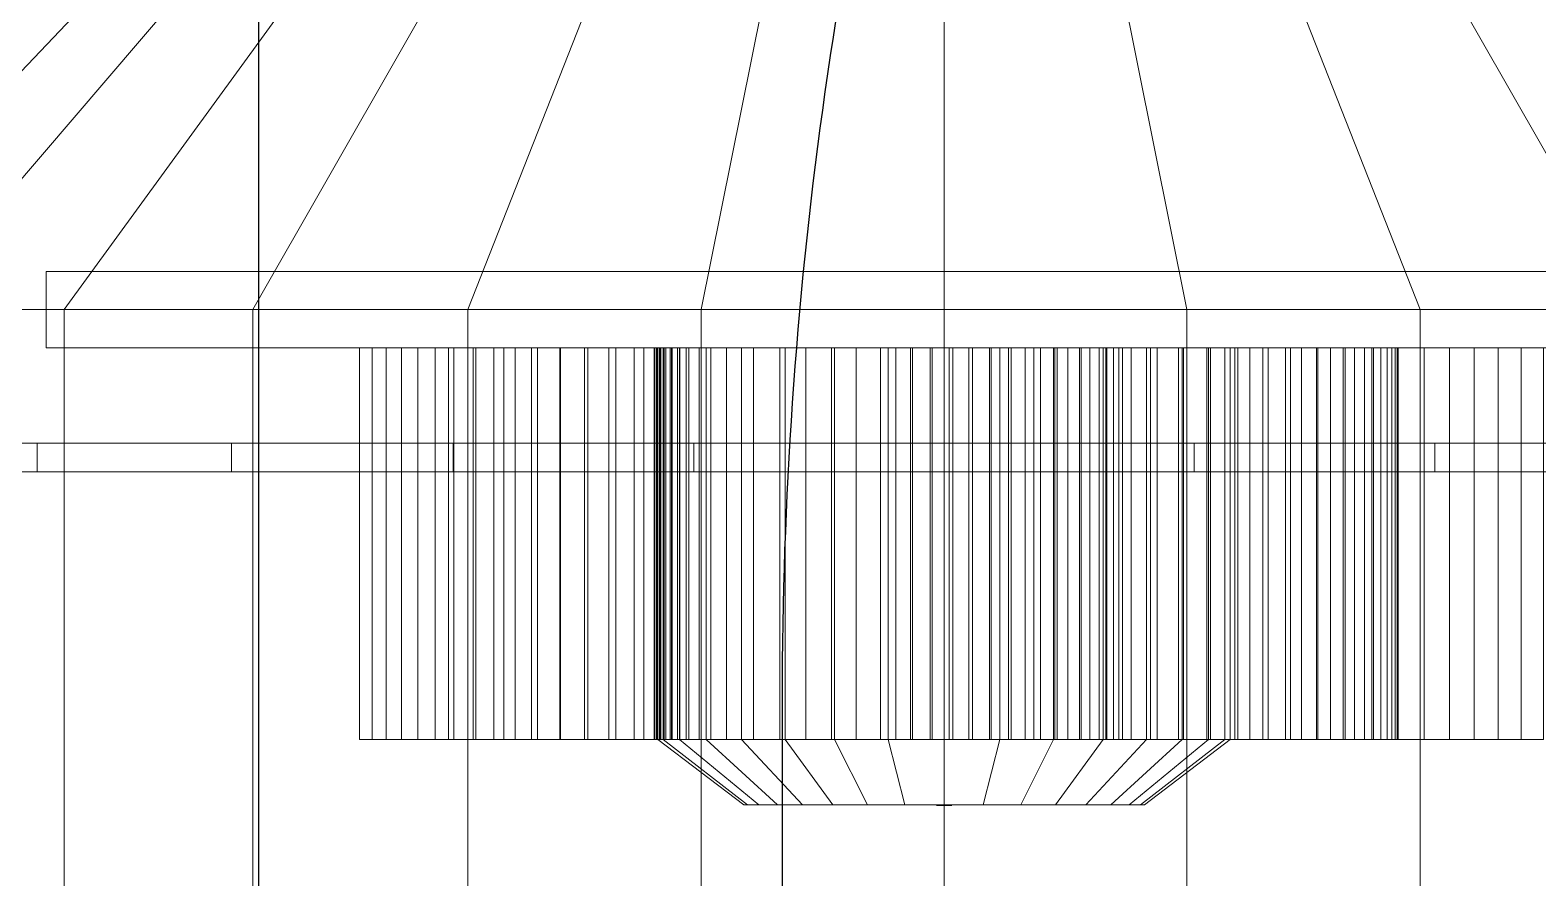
# Model space of a CAD drawing. Header units: millimetres. Extents: x -92759 to 184353, y -15225 to 86714.
# Drawn here: x 56106.6 to 56304.1, y 63560.9 to 63671.9 of the extents above; entities that cross this region are included whole.
import ezdxf

# ---------------------------------------------------------------- set-up
doc = ezdxf.new("R2010")
doc.units = ezdxf.units.MM
for name, color, linetype in [('0-1', 9, 'Continuous'), ('A-_FURT----_E', 9, 'Continuous'), ('A-PATT-CONC', 8, 'Continuous'), ('M-_SANIFIXR_E', 9, 'Continuous')]:
    doc.layers.add(name, color=color, linetype=linetype)
for name, color, linetype, lineweight in [('HFI 9MM FPB', 94, 'Continuous', 5), ('M-ACMV_FAF', 86, 'Continuous', 9), ('M-ACMV_FCU-1', 86, 'Continuous', 9)]:
    doc.layers.add(name, color=color, linetype=linetype, lineweight=lineweight)

# ---------------------------------------------------------------- blocks, each defined once
blk = doc.blocks.new('HermanMiller_Seating_NewAeronWorkChairASize - A Size Low-Hgt Range Adj Std Tlt Hgt Adj Plus Pivot Arms Leather Armpads Basic Back Sup-8509503-2ND STOREY Copy 1')
at = {"layer": 'A-_FURT----_E'}
for p, q in [((-258.9, 18.31), (-258.9, 0)), ((-258.9, 0), (-258.9, -18.31))]:
    blk.add_line(p, q, dxfattribs=at)
blk.add_arc((304.81, 18.31), 563.71, 164.3146, 180, dxfattribs=at)
blk = doc.blocks.new('1599_FURN_RHH_BLK8 _NEW__2ND STY_dwg-10261561-BLK8_RHH_2ND STOREY PLAN')
at = {"layer": 'A-_FURT----_E', "color": 8}
blk.add_blockref('HermanMiller_Seating_NewAeronWorkChairASize - A Size Low-Hgt Range Adj Std Tlt Hgt Adj Plus Pivot Arms Leather Armpads Basic Back Sup-8509503-2ND STOREY Copy 1', (-33836.8, -15775.1), dxfattribs=at)
blk = doc.blocks.new('A$C3019c3af')
at = {"layer": 'M-_SANIFIXR_E'}
blk.add_blockref('1599_FURN_RHH_BLK8 _NEW__2ND STY_dwg-10261561-BLK8_RHH_2ND STOREY PLAN', (7599.78, 46600.1), dxfattribs=at)
blk = doc.blocks.new('RCP_B8L2')
at = {"layer": 'A-PATT-CONC'}
h = blk.add_hatch(dxfattribs=at)
h.set_pattern_fill('ANSI37', color=256, scale=189, angle=45)
h.set_pattern_definition([(90, (-390319.6, -153298.3), (-600.075, 0), []), (180, (-390319.6, -153298.3), (-6e-14, -600.075), [])])
h.paths.add_polyline_path([(-396817.06, -153302.3), (-390419.07, -153302.3), (-390419.07, -158102.3), (-396817.06, -158102.3)])
at = {"layer": 'HFI 9MM FPB'}
h = blk.add_hatch(dxfattribs=at)
h.set_pattern_fill('ANSI33', color=256, scale=50)
h.set_pattern_definition([(45, (-381589.02, -647239), (-224.5064, 224.5064), []), (45, (-381364.5, -647239), (-224.5064, 224.5064), [158.75, -79.375])])
h.paths.add_polyline_path([(-396916.56, -153298.3), (-390319.57, -153298.3), (-390319.57, -158098.3), (-396916.56, -158098.3)], flags=16)
edge = h.paths.add_edge_path()
edge.add_line((-397702.07, -152277.3), (-389568.07, -152277.3))
edge.add_line((-389568.07, -152277.3), (-389568.07, -159127.3))
edge.add_line((-389568.07, -159127.3), (-397218.07, -159127.3))
edge.add_line((-397218.07, -159127.3), (-397218.07, -158677.3))
edge.add_line((-397218.07, -158677.3), (-397668.07, -158677.3))
edge.add_line((-397668.07, -158677.3), (-397668.07, -152277.3))
blk = doc.blocks.new('A$C7ee587d2')
at = {"layer": 'M-ACMV_FAF', "lineweight": 5}
for points, invisible_edges in [([(-72.900002, -2.5, 77.599998), (-72.900002, -12.5, 77.599998), (-308.099998, -12.5, 77.599998), (-308.099998, -2.5, 77.599998)], 1), ([(-308.099998, -2.5, 10.400002), (-308.099998, -12.5, 10.400002), (-72.900002, -12.5, 10.400002), (-72.900002, -2.5, 10.400002)], 1), ([(-308.099998, -2.5, 77.599998), (-308.099998, -12.5, 77.599998), (-308.099998, -12.5, 10.400002), (-308.099998, -2.5, 10.400002)], 1), ([(-216.245614, -72.349999, 38.878879), (-216.75, -72.349999, 44), (-190.5, -72.349999, 44)], 14), ([(-216.75, -72.349999, 44), (-216.245614, -72.349999, 49.121121), (-190.5, -72.349999, 44)], 14), ([(-214.751838, -72.349999, 33.95456), (-216.245614, -72.349999, 38.878879), (-190.5, -72.349999, 44)], 14), ([(-216.245614, -72.349999, 49.121121), (-214.751838, -72.349999, 54.04544), (-190.5, -72.349999, 44)], 14), ([(-212.326077, -72.349999, 29.416281), (-214.751838, -72.349999, 33.95456), (-190.5, -72.349999, 44)], 14), ([(-214.751838, -72.349999, 54.04544), (-212.326077, -72.349999, 58.583719), (-190.5, -72.349999, 44)], 14), ([(-209.061553, -72.349999, 25.438447), (-212.326077, -72.349999, 29.416281), (-190.5, -72.349999, 44)], 14), ([(-212.326077, -72.349999, 58.583719), (-209.061553, -72.349999, 62.561553), (-190.5, -72.349999, 44)], 14), ([(-205.083719, -72.349999, 22.173923), (-209.061553, -72.349999, 25.438447), (-190.5, -72.349999, 44)], 14), ([(-209.061553, -72.349999, 62.561553), (-205.083719, -72.349999, 65.826077), (-190.5, -72.349999, 44)], 14), ([(-200.54544, -72.349999, 19.748162), (-205.083719, -72.349999, 22.173923), (-190.5, -72.349999, 44)], 14), ([(-205.083719, -72.349999, 65.826077), (-200.54544, -72.349999, 68.251838), (-190.5, -72.349999, 44)], 14), ([(-195.621121, -72.349999, 18.254386), (-200.54544, -72.349999, 19.748162), (-190.5, -72.349999, 44)], 14), ([(-200.54544, -72.349999, 68.251838), (-195.621121, -72.349999, 69.745614), (-190.5, -72.349999, 44)], 14), ([(-190.5, -72.349999, 17.75), (-195.621121, -72.349999, 18.254386), (-190.5, -72.349999, 44)], 14), ([(-195.621121, -72.349999, 69.745614), (-190.5, -72.349999, 70.25), (-190.5, -72.349999, 44)], 14), ([(-191.480785, -72.449999, 43.80491), (-191.5, -72.449999, 44), (-190.5, -72.449999, 44)], 14), ([(-191.5, -72.449999, 44), (-191.480785, -72.449999, 44.19509), (-190.5, -72.449999, 44)], 14), ([(-191.42388, -72.449999, 43.617317), (-191.480785, -72.449999, 43.80491), (-190.5, -72.449999, 44)], 14), ([(-191.480785, -72.449999, 44.19509), (-191.42388, -72.449999, 44.382683), (-190.5, -72.449999, 44)], 14), ([(-191.33147, -72.449999, 43.44443), (-191.42388, -72.449999, 43.617317), (-190.5, -72.449999, 44)], 14), ([(-191.42388, -72.449999, 44.382683), (-191.33147, -72.449999, 44.55557), (-190.5, -72.449999, 44)], 14), ([(-191.207107, -72.449999, 43.292893), (-191.33147, -72.449999, 43.44443), (-190.5, -72.449999, 44)], 14), ([(-191.33147, -72.449999, 44.55557), (-191.207107, -72.449999, 44.707107), (-190.5, -72.449999, 44)], 14), ([(-191.05557, -72.449999, 43.16853), (-191.207107, -72.449999, 43.292893), (-190.5, -72.449999, 44)], 14), ([(-191.207107, -72.449999, 44.707107), (-191.05557, -72.449999, 44.83147), (-190.5, -72.449999, 44)], 14), ([(-190.882683, -72.449999, 43.07612), (-191.05557, -72.449999, 43.16853), (-190.5, -72.449999, 44)], 14), ([(-191.05557, -72.449999, 44.83147), (-190.882683, -72.449999, 44.92388), (-190.5, -72.449999, 44)], 14), ([(-190.69509, -72.449999, 43.019215), (-190.882683, -72.449999, 43.07612), (-190.5, -72.449999, 44)], 14), ([(-190.882683, -72.449999, 44.92388), (-190.69509, -72.449999, 44.980785), (-190.5, -72.449999, 44)], 14), ([(-190.5, -72.449999, 43), (-190.69509, -72.449999, 43.019215), (-190.5, -72.449999, 44)], 14), ([(-190.69509, -72.449999, 44.980785), (-190.5, -72.449999, 45), (-190.5, -72.449999, 44)], 14), ([(-190.5, -72.349999, 70.25), (-185.378879, -72.349999, 69.745614), (-190.5, -72.349999, 44)], 14), ([(-185.378879, -72.349999, 69.745614), (-180.45456, -72.349999, 68.251838), (-190.5, -72.349999, 44)], 14), ([(-180.45456, -72.349999, 68.251838), (-175.916281, -72.349999, 65.826077), (-190.5, -72.349999, 44)], 14), ([(-175.916281, -72.349999, 65.826077), (-171.938447, -72.349999, 62.561553), (-190.5, -72.349999, 44)], 14), ([(-171.938447, -72.349999, 62.561553), (-168.673923, -72.349999, 58.583719), (-190.5, -72.349999, 44)], 14), ([(-168.673923, -72.349999, 58.583719), (-166.248162, -72.349999, 54.04544), (-190.5, -72.349999, 44)], 14), ([(-166.248162, -72.349999, 54.04544), (-164.754386, -72.349999, 49.121121), (-190.5, -72.349999, 44)], 14), ([(-164.754386, -72.349999, 49.121121), (-164.25, -72.349999, 44), (-190.5, -72.349999, 44)], 14), ([(-164.25, -72.349999, 44), (-164.754386, -72.349999, 38.878879), (-190.5, -72.349999, 44)], 14), ([(-164.754386, -72.349999, 38.878879), (-166.248162, -72.349999, 33.95456), (-190.5, -72.349999, 44)], 14), ([(-166.248162, -72.349999, 33.95456), (-168.673923, -72.349999, 29.416281), (-190.5, -72.349999, 44)], 14), ([(-168.673923, -72.349999, 29.416281), (-171.938447, -72.349999, 25.438447), (-190.5, -72.349999, 44)], 14), ([(-171.938447, -72.349999, 25.438447), (-175.916281, -72.349999, 22.173923), (-190.5, -72.349999, 44)], 14), ([(-175.916281, -72.349999, 22.173923), (-180.45456, -72.349999, 19.748162), (-190.5, -72.349999, 44)], 14), ([(-180.45456, -72.349999, 19.748162), (-185.378879, -72.349999, 18.254386), (-190.5, -72.349999, 44)], 14), ([(-185.378879, -72.349999, 18.254386), (-190.5, -72.349999, 17.75), (-190.5, -72.349999, 44)], 14), ([(-190.5, -72.449999, 45), (-190.30491, -72.449999, 44.980785), (-190.5, -72.449999, 44)], 14), ([(-190.30491, -72.449999, 44.980785), (-190.117317, -72.449999, 44.92388), (-190.5, -72.449999, 44)], 14), ([(-190.117317, -72.449999, 44.92388), (-189.94443, -72.449999, 44.83147), (-190.5, -72.449999, 44)], 14), ([(-189.94443, -72.449999, 44.83147), (-189.792893, -72.449999, 44.707107), (-190.5, -72.449999, 44)], 14), ([(-189.792893, -72.449999, 44.707107), (-189.66853, -72.449999, 44.55557), (-190.5, -72.449999, 44)], 14), ([(-189.66853, -72.449999, 44.55557), (-189.57612, -72.449999, 44.382683), (-190.5, -72.449999, 44)], 14), ([(-189.57612, -72.449999, 44.382683), (-189.519215, -72.449999, 44.19509), (-190.5, -72.449999, 44)], 14), ([(-189.519215, -72.449999, 44.19509), (-189.5, -72.449999, 44), (-190.5, -72.449999, 44)], 14), ([(-189.5, -72.449999, 44), (-189.519215, -72.449999, 43.80491), (-190.5, -72.449999, 44)], 14), ([(-189.519215, -72.449999, 43.80491), (-189.57612, -72.449999, 43.617317), (-190.5, -72.449999, 44)], 14), ([(-189.57612, -72.449999, 43.617317), (-189.66853, -72.449999, 43.44443), (-190.5, -72.449999, 44)], 14), ([(-189.66853, -72.449999, 43.44443), (-189.792893, -72.449999, 43.292893), (-190.5, -72.449999, 44)], 14), ([(-189.792893, -72.449999, 43.292893), (-189.94443, -72.449999, 43.16853), (-190.5, -72.449999, 44)], 14), ([(-189.94443, -72.449999, 43.16853), (-190.117317, -72.449999, 43.07612), (-190.5, -72.449999, 44)], 14), ([(-190.117317, -72.449999, 43.07612), (-190.30491, -72.449999, 43.019215), (-190.5, -72.449999, 44)], 14), ([(-190.30491, -72.449999, 43.019215), (-190.5, -72.449999, 43), (-190.5, -72.449999, 44)], 14)]:
    blk.add_3dface(points, dxfattribs=dict(at, invisible_edges=invisible_edges))
mesh = blk.add_polymesh((2, 32), dxfattribs=dict(at, n_close=True))
for k, corner in enumerate([(-190.5, -7.5, 207), (-158.700278, -7.5, 203.868001), (-128.122601, -7.5, 194.592364), (-99.942052, -7.5, 179.529547), (-75.241595, -7.5, 159.258405), (-54.970453, -7.5, 134.557948), (-39.907636, -7.5, 106.377399), (-30.631999, -7.5, 75.799722), (-27.5, -7.5, 44), (-30.631999, -7.5, 12.200278), (-39.907636, -7.5, -18.377399), (-54.970453, -7.5, -46.557948), (-75.241595, -7.5, -71.258405), (-99.942052, -7.5, -91.529547), (-128.122601, -7.5, -106.592364), (-158.700278, -7.5, -115.868001), (-190.5, -7.5, -119), (-222.299722, -7.5, -115.868001), (-252.877399, -7.5, -106.592364), (-281.057948, -7.5, -91.529547), (-305.758405, -7.5, -71.258405), (-326.029547, -7.5, -46.557948), (-341.092364, -7.5, -18.377399), (-350.368001, -7.5, 12.200278), (-353.5, -7.5, 44), (-350.368001, -7.5, 75.799722), (-341.092364, -7.5, 106.377399), (-326.029547, -7.5, 134.557948), (-305.758405, -7.5, 159.258405), (-281.057948, -7.5, 179.529547), (-252.877399, -7.5, 194.592364), (-222.299722, -7.5, 203.868001), (-190.5, 78, 119), (-175.868226, 78, 117.558896), (-161.798743, 78, 113.290965), (-148.832233, 78, 106.360221), (-137.466991, 78, 97.033009), (-128.139779, 78, 85.667767), (-121.209035, 78, 72.701257), (-116.941104, 78, 58.631774), (-115.5, 78, 44), (-116.941104, 78, 29.368226), (-121.209035, 78, 15.298743), (-128.139779, 78, 2.332233), (-137.466991, 78, -9.033009), (-148.832233, 78, -18.360221), (-161.798743, 78, -25.290965), (-175.868226, 78, -29.558896), (-190.5, 78, -31), (-205.131774, 78, -29.558896), (-219.201257, 78, -25.290965), (-232.167767, 78, -18.360221), (-243.533009, 78, -9.033009), (-252.860221, 78, 2.332233), (-259.790965, 78, 15.298743), (-264.058896, 78, 29.368226), (-265.5, 78, 44), (-264.058896, 78, 58.631774), (-259.790965, 78, 72.701257), (-252.860221, 78, 85.667767), (-243.533009, 78, 97.033009), (-232.167767, 78, 106.360221), (-219.201257, 78, 113.290965), (-205.131774, 78, 117.558896)]):
    mesh.set_mesh_vertex(divmod(k, 32), corner)
mesh = blk.add_polymesh((2, 32), dxfattribs=dict(at, n_close=True))
for k, corner in enumerate([(-190.5, -88, 207), (-158.700278, -88, 203.868001), (-128.122601, -88, 194.592364), (-99.942052, -88, 179.529547), (-75.241595, -88, 159.258405), (-54.970453, -88, 134.557948), (-39.907636, -88, 106.377399), (-30.631999, -88, 75.799722), (-27.5, -88, 44), (-30.631999, -88, 12.200278), (-39.907636, -88, -18.377399), (-54.970453, -88, -46.557948), (-75.241595, -88, -71.258405), (-99.942052, -88, -91.529547), (-128.122601, -88, -106.592364), (-158.700278, -88, -115.868001), (-190.5, -88, -119), (-222.299722, -88, -115.868001), (-252.877399, -88, -106.592364), (-281.057948, -88, -91.529547), (-305.758405, -88, -71.258405), (-326.029547, -88, -46.557948), (-341.092364, -88, -18.377399), (-350.368001, -88, 12.200278), (-353.5, -88, 44), (-350.368001, -88, 75.799722), (-341.092364, -88, 106.377399), (-326.029547, -88, 134.557948), (-305.758405, -88, 159.258405), (-281.057948, -88, 179.529547), (-252.877399, -88, 194.592364), (-222.299722, -88, 203.868001), (-190.5, -7.5, 207), (-158.700278, -7.5, 203.868001), (-128.122601, -7.5, 194.592364), (-99.942052, -7.5, 179.529547), (-75.241595, -7.5, 159.258405), (-54.970453, -7.5, 134.557948), (-39.907636, -7.5, 106.377399), (-30.631999, -7.5, 75.799722), (-27.5, -7.5, 44), (-30.631999, -7.5, 12.200278), (-39.907636, -7.5, -18.377399), (-54.970453, -7.5, -46.557948), (-75.241595, -7.5, -71.258405), (-99.942052, -7.5, -91.529547), (-128.122601, -7.5, -106.592364), (-158.700278, -7.5, -115.868001), (-190.5, -7.5, -119), (-222.299722, -7.5, -115.868001), (-252.877399, -7.5, -106.592364), (-281.057948, -7.5, -91.529547), (-305.758405, -7.5, -71.258405), (-326.029547, -7.5, -46.557948), (-341.092364, -7.5, -18.377399), (-350.368001, -7.5, 12.200278), (-353.5, -7.5, 44), (-350.368001, -7.5, 75.799722), (-341.092364, -7.5, 106.377399), (-326.029547, -7.5, 134.557948), (-305.758405, -7.5, 159.258405), (-281.057948, -7.5, 179.529547), (-252.877399, -7.5, 194.592364), (-222.299722, -7.5, 203.868001)]):
    mesh.set_mesh_vertex(divmod(k, 32), corner)
mesh = blk.add_polymesh((17, 2), dxfattribs=at)
for k, corner in enumerate([(-267.08807, -63.799999, 65.979323), (-267.08807, -12.5, 65.979323), (-265.40995, -63.799999, 62.702887), (-265.40995, -12.5, 62.702887), (-263.573085, -63.799999, 59.512739), (-263.573085, -12.5, 59.512739), (-261.581899, -63.799999, 56.416564), (-261.581899, -12.5, 56.416564), (-259.44119, -63.799999, 53.421822), (-259.44119, -12.5, 53.421822), (-257.156114, -63.799999, 50.535726), (-257.156114, -12.5, 50.535726), (-254.732177, -63.799999, 47.765231), (-254.732177, -12.5, 47.765231), (-252.175218, -63.799999, 45.11701), (-252.175218, -12.5, 45.11701), (-249.491396, -63.799999, 42.597442), (-249.491396, -12.5, 42.597442), (-246.687178, -63.799999, 40.212599), (-246.687178, -12.5, 40.212599), (-243.769319, -63.799999, 37.968224), (-243.769319, -12.5, 37.968224), (-240.744849, -63.799999, 35.869725), (-240.744849, -12.5, 35.869725), (-237.621053, -63.799999, 33.922158), (-237.621053, -12.5, 33.922158), (-234.405457, -63.799999, 32.130215), (-234.405457, -12.5, 32.130215), (-231.105808, -63.799999, 30.498211), (-231.105808, -12.5, 30.498211), (-227.730056, -63.799999, 29.03008), (-227.730056, -12.5, 29.03008), (-224.286331, -63.799999, 27.729357), (-224.286331, -12.5, 27.729357)]):
    mesh.set_mesh_vertex(divmod(k, 2), corner)
mesh = blk.add_polymesh((17, 2), dxfattribs=at)
for k, corner in enumerate([(-255.436008, -63.799999, -2.175079), (-255.436008, -12.5, -2.175079), (-251.828097, -63.799999, -2.905897), (-251.828097, -12.5, -2.905897), (-248.188672, -63.799999, -3.458803), (-248.188672, -12.5, -3.458803), (-244.526501, -63.799999, -3.832464), (-244.526501, -12.5, -3.832464), (-240.850407, -63.799999, -4.025982), (-240.850407, -12.5, -4.025982), (-237.169246, -63.799999, -4.038889), (-237.169246, -12.5, -4.038889), (-233.491885, -63.799999, -3.871154), (-233.491885, -12.5, -3.871154), (-229.827184, -63.799999, -3.523182), (-229.827184, -12.5, -3.523182), (-226.183971, -63.799999, -2.99581), (-226.183971, -12.5, -2.99581), (-222.571024, -63.799999, -2.29031), (-222.571024, -12.5, -2.29031), (-218.997046, -63.799999, -1.408381), (-218.997046, -12.5, -1.408381), (-215.470647, -63.799999, -0.352147), (-215.470647, -12.5, -0.352147), (-212.000323, -63.799999, 0.875846), (-212.000323, -12.5, 0.875846), (-208.594434, -63.799999, 2.272642), (-208.594434, -12.5, 2.272642), (-205.261185, -63.799999, 3.834873), (-205.261185, -12.5, 3.834873), (-202.008606, -63.799999, 5.558778), (-202.008606, -12.5, 5.558778), (-198.844533, -63.799999, 7.440203), (-198.844533, -12.5, 7.440203)]):
    mesh.set_mesh_vertex(divmod(k, 2), corner)
mesh = blk.add_polymesh((17, 2), dxfattribs=at)
for k, corner in enumerate([(-221.067756, -63.799999, 117.582847), (-221.067756, -12.5, 117.582847), (-222.583087, -63.799999, 114.228016), (-222.583087, -12.5, 114.228016), (-223.931978, -63.799999, 110.802872), (-223.931978, -12.5, 110.802872), (-225.111181, -63.799999, 107.315667), (-225.111181, -12.5, 107.315667), (-226.117854, -63.799999, 103.774802), (-226.117854, -12.5, 103.774802), (-226.949572, -63.799999, 100.188806), (-226.949572, -12.5, 100.188806), (-227.604333, -63.799999, 96.56632), (-227.604333, -12.5, 96.56632), (-228.080557, -63.799999, 92.91607), (-228.080557, -12.5, 92.91607), (-228.377099, -63.799999, 89.246849), (-228.377099, -12.5, 89.246849), (-228.493243, -63.799999, 85.567497), (-228.493243, -12.5, 85.567497), (-228.428711, -63.799999, 81.886879), (-228.428711, -12.5, 81.886879), (-228.183656, -63.799999, 78.21386), (-228.183656, -12.5, 78.21386), (-227.758671, -63.799999, 74.55729), (-227.758671, -12.5, 74.55729), (-227.154777, -63.799999, 70.925978), (-227.154777, -12.5, 70.925978), (-226.373432, -63.799999, 67.328671), (-226.373432, -12.5, 67.328671), (-225.416516, -63.799999, 63.774036), (-225.416516, -12.5, 63.774036), (-224.286334, -63.799999, 60.270636), (-224.286334, -12.5, 60.270636)]):
    mesh.set_mesh_vertex(divmod(k, 2), corner)
mesh = blk.add_polymesh((2, 32), dxfattribs=dict(at, n_close=True))
for k, corner in enumerate([(-190.5, -63.799999, 81.5), (-183.184113, -63.799999, 80.779448), (-176.149371, -63.799999, 78.645482), (-169.666116, -63.799999, 75.18011), (-163.983496, -63.799999, 70.516504), (-159.31989, -63.799999, 64.833884), (-155.854518, -63.799999, 58.350629), (-153.720552, -63.799999, 51.315887), (-153, -63.799999, 44), (-153.720552, -63.799999, 36.684113), (-155.854518, -63.799999, 29.649371), (-159.31989, -63.799999, 23.166116), (-163.983496, -63.799999, 17.483496), (-169.666116, -63.799999, 12.81989), (-176.149371, -63.799999, 9.354518), (-183.184113, -63.799999, 7.220552), (-190.5, -63.799999, 6.5), (-197.815887, -63.799999, 7.220552), (-204.850629, -63.799999, 9.354518), (-211.333884, -63.799999, 12.81989), (-217.016504, -63.799999, 17.483496), (-221.68011, -63.799999, 23.166116), (-225.145482, -63.799999, 29.649371), (-227.279448, -63.799999, 36.684113), (-228, -63.799999, 44), (-227.279448, -63.799999, 51.315887), (-225.145482, -63.799999, 58.350629), (-221.68011, -63.799999, 64.833884), (-217.016504, -63.799999, 70.516504), (-211.333884, -63.799999, 75.18011), (-204.850629, -63.799999, 78.645482), (-197.815887, -63.799999, 80.779448), (-190.5, -12.5, 81.5), (-183.184113, -12.5, 80.779448), (-176.149371, -12.5, 78.645482), (-169.666116, -12.5, 75.18011), (-163.983496, -12.5, 70.516504), (-159.31989, -12.5, 64.833884), (-155.854518, -12.5, 58.350629), (-153.720552, -12.5, 51.315887), (-153, -12.5, 44), (-153.720552, -12.5, 36.684113), (-155.854518, -12.5, 29.649371), (-159.31989, -12.5, 23.166116), (-163.983496, -12.5, 17.483496), (-169.666116, -12.5, 12.81989), (-176.149371, -12.5, 9.354518), (-183.184113, -12.5, 7.220552), (-190.5, -12.5, 6.5), (-197.815887, -12.5, 7.220552), (-204.850629, -12.5, 9.354518), (-211.333884, -12.5, 12.81989), (-217.016504, -12.5, 17.483496), (-221.68011, -12.5, 23.166116), (-225.145482, -12.5, 29.649371), (-227.279448, -12.5, 36.684113), (-228, -12.5, 44), (-227.279448, -12.5, 51.315887), (-225.145482, -12.5, 58.350629), (-221.68011, -12.5, 64.833884), (-217.016504, -12.5, 70.516504), (-211.333884, -12.5, 75.18011), (-204.850629, -12.5, 78.645482), (-197.815887, -12.5, 80.779448)]):
    mesh.set_mesh_vertex(divmod(k, 32), corner)
mesh = blk.add_polymesh((17, 2), dxfattribs=at)
for k, corner in enumerate([(-152.0293, -63.799999, 113.77699), (-152.0293, -12.5, 113.77699), (-155.597006, -63.799999, 112.87002), (-155.597006, -12.5, 112.87002), (-159.115911, -63.799999, 111.789083), (-159.115911, -12.5, 111.789083), (-162.577538, -63.799999, 110.536784), (-162.577538, -12.5, 110.536784), (-165.973549, -63.799999, 109.116139), (-165.973549, -12.5, 109.116139), (-169.295761, -63.799999, 107.530572), (-169.295761, -12.5, 107.530572), (-172.536171, -63.799999, 105.7839), (-172.536171, -12.5, 105.7839), (-175.686973, -63.799999, 103.880334), (-175.686973, -12.5, 103.880334), (-178.740576, -63.799999, 101.824458), (-178.740576, -12.5, 101.824458), (-181.689623, -63.799999, 99.621225), (-181.689623, -12.5, 99.621225), (-184.527011, -63.799999, 97.275943), (-184.527011, -12.5, 97.275943), (-187.245904, -63.799999, 94.794262), (-187.245904, -12.5, 94.794262), (-189.839751, -63.799999, 92.182161), (-189.839751, -12.5, 92.182161), (-192.302304, -63.799999, 89.445931), (-192.302304, -12.5, 89.445931), (-194.627631, -63.799999, 86.592166), (-194.627631, -12.5, 86.592166), (-196.810129, -63.799999, 83.627741), (-196.810129, -12.5, 83.627741), (-198.84454, -63.799999, 80.559796), (-198.84454, -12.5, 80.559796)]):
    mesh.set_mesh_vertex(divmod(k, 2), corner)
mesh = blk.add_polymesh((17, 2), dxfattribs=at)
for k, corner in enumerate([(-194.885811, -63.799999, -35.558706), (-194.885811, -12.5, -35.558706), (-192.064938, -63.799999, -33.193585), (-192.064938, -12.5, -33.193585), (-189.363515, -63.799999, -30.6929), (-189.363515, -12.5, -30.6929), (-186.788048, -63.799999, -28.062673), (-186.788048, -12.5, -28.062673), (-184.344743, -63.799999, -25.309243), (-184.344743, -12.5, -25.309243), (-182.039485, -63.799999, -22.439243), (-182.039485, -12.5, -22.439243), (-179.877828, -63.799999, -19.459585), (-179.877828, -12.5, -19.459585), (-177.86498, -63.799999, -16.37745), (-177.86498, -12.5, -16.37745), (-176.00579, -63.799999, -13.200261), (-176.00579, -12.5, -13.200261), (-174.304736, -63.799999, -9.935673), (-174.304736, -12.5, -9.935673), (-172.765917, -63.799999, -6.591551), (-172.765917, -12.5, -6.591551), (-171.39304, -63.799999, -3.17595), (-171.39304, -12.5, -3.17595), (-170.189413, -63.799999, 0.3029), (-170.189413, -12.5, 0.3029), (-169.157934, -63.799999, 3.836619), (-169.157934, -12.5, 3.836619), (-168.301089, -63.799999, 7.416693), (-168.301089, -12.5, 7.416693), (-167.620942, -63.799999, 11.034499), (-167.620942, -12.5, 11.034499), (-167.119132, -63.799999, 14.68132), (-167.119132, -12.5, 14.68132)]):
    mesh.set_mesh_vertex(divmod(k, 2), corner)
mesh = blk.add_polymesh((17, 2), dxfattribs=at)
for k, corner in enumerate([(-111.960064, -63.799999, 57.427639), (-111.960064, -12.5, 57.427639), (-114.89359, -63.799999, 59.651497), (-114.89359, -12.5, 59.651497), (-117.932702, -63.799999, 61.728735), (-117.932702, -12.5, 61.728735), (-121.070078, -63.799999, 63.654349), (-121.070078, -12.5, 63.654349), (-124.298161, -63.799999, 65.423699), (-124.298161, -12.5, 65.423699), (-127.609173, -63.799999, 67.032523), (-127.609173, -12.5, 67.032523), (-130.995138, -63.799999, 68.476946), (-130.995138, -12.5, 68.476946), (-134.447899, -63.799999, 69.753488), (-134.447899, -12.5, 69.753488), (-137.959138, -63.799999, 70.859073), (-137.959138, -12.5, 70.859073), (-141.520396, -63.799999, 71.791038), (-141.520396, -12.5, 71.791038), (-145.123094, -63.799999, 72.547138), (-145.123094, -12.5, 72.547138), (-148.758552, -63.799999, 73.125551), (-148.758552, -12.5, 73.125551), (-152.418012, -63.799999, 73.524883), (-152.418012, -12.5, 73.524883), (-156.092659, -63.799999, 73.744174), (-156.092659, -12.5, 73.744174), (-159.77364, -63.799999, 73.782894), (-159.77364, -12.5, 73.782894), (-163.452087, -63.799999, 73.64095), (-163.452087, -12.5, 73.64095), (-167.119137, -63.799999, 73.318685), (-167.119137, -12.5, 73.318685)]):
    mesh.set_mesh_vertex(divmod(k, 2), corner)
mesh = blk.add_polymesh((17, 2), dxfattribs=at)
for k, corner in enumerate([(-131.033009, -63.799999, -9.033009), (-131.033009, -12.5, -9.033009), (-131.123349, -63.799999, -5.352933), (-131.123349, -12.5, -5.352933), (-131.394154, -63.799999, -1.681723), (-131.394154, -12.5, -1.681723), (-131.84477, -63.799999, 1.971777), (-131.84477, -12.5, 1.971777), (-132.474113, -63.799999, 5.598766), (-132.474113, -12.5, 5.598766), (-133.280665, -63.799999, 9.190505), (-133.280665, -12.5, 9.190505), (-134.262483, -63.799999, 12.738342), (-134.262483, -12.5, 12.738342), (-135.417204, -63.799999, 16.23373), (-135.417204, -12.5, 16.23373), (-136.742044, -63.799999, 19.668249), (-136.742044, -12.5, 19.668249), (-138.233812, -63.799999, 23.033623), (-138.233812, -12.5, 23.033623), (-139.888914, -63.799999, 26.321747), (-139.888914, -12.5, 26.321747), (-141.703363, -63.799999, 29.524697), (-141.703363, -12.5, 29.524697), (-143.672788, -63.799999, 32.634759), (-143.672788, -12.5, 32.634759), (-145.792444, -63.799999, 35.644439), (-145.792444, -12.5, 35.644439), (-148.057225, -63.799999, 38.546488), (-148.057225, -12.5, 38.546488), (-150.461674, -63.799999, 41.333913), (-150.461674, -12.5, 41.333913), (-153, -63.799999, 44), (-153, -12.5, 44)]):
    mesh.set_mesh_vertex(divmod(k, 2), corner)
mesh = blk.add_polymesh((2, 33), dxfattribs=at)
for k, corner in enumerate([(-353.5, -25, 44), (-350.368001, -25, 75.799722), (-341.092364, -25, 106.377399), (-326.029547, -25, 134.557948), (-305.758405, -25, 159.258405), (-281.057948, -25, 179.529547), (-252.877399, -25, 194.592364), (-222.299722, -25, 203.868001), (-190.5, -25, 207), (-158.700278, -25, 203.868001), (-128.122601, -25, 194.592364), (-99.942052, -25, 179.529547), (-75.241595, -25, 159.258405), (-54.970453, -25, 134.557948), (-39.907636, -25, 106.377399), (-30.631999, -25, 75.799722), (-27.5, -25, 44), (-30.631999, -25, 12.200278), (-39.907636, -25, -18.377399), (-54.970453, -25, -46.557948), (-75.241595, -25, -71.258405), (-99.942052, -25, -91.529547), (-128.122601, -25, -106.592364), (-158.700278, -25, -115.868001), (-190.5, -25, -119), (-222.299722, -25, -115.868001), (-252.877399, -25, -106.592364), (-281.057948, -25, -91.529547), (-305.758405, -25, -71.258405), (-326.029547, -25, -46.557948), (-341.092364, -25, -18.377399), (-350.368001, -25, 12.200278), (-353.5, -25, 44), (-358.5, -25, 44), (-355.271927, -25, 76.775174), (-345.711761, -25, 108.290817), (-330.186895, -25, 137.335799), (-309.293939, -25, 162.793939), (-283.835799, -25, 183.686895), (-254.790817, -25, 199.211761), (-223.275174, -25, 208.771927), (-190.5, -25, 212), (-157.724826, -25, 208.771927), (-126.209183, -25, 199.211761), (-97.164201, -25, 183.686895), (-71.706061, -25, 162.793939), (-50.813105, -25, 137.335799), (-35.288239, -25, 108.290817), (-25.728073, -25, 76.775174), (-22.5, -25, 44), (-25.728073, -25, 11.224826), (-35.288239, -25, -20.290817), (-50.813105, -25, -49.335799), (-71.706061, -25, -74.793939), (-97.164201, -25, -95.686895), (-126.209183, -25, -111.211761), (-157.724826, -25, -120.771927), (-190.5, -25, -124), (-223.275174, -25, -120.771927), (-254.790817, -25, -111.211761), (-283.835799, -25, -95.686895), (-309.293939, -25, -74.793939), (-330.186895, -25, -49.335799), (-345.711761, -25, -20.290817), (-355.271927, -25, 11.224826), (-358.5, -25, 44)]):
    mesh.set_mesh_vertex(divmod(k, 33), corner)
mesh = blk.add_polymesh((2, 33), dxfattribs=at)
for k, corner in enumerate([(-358.5, -25, 44), (-355.271927, -25, 76.775174), (-345.711761, -25, 108.290817), (-330.186895, -25, 137.335799), (-309.293939, -25, 162.793939), (-283.835799, -25, 183.686895), (-254.790817, -25, 199.211761), (-223.275174, -25, 208.771927), (-190.5, -25, 212), (-157.724826, -25, 208.771927), (-126.209183, -25, 199.211761), (-97.164201, -25, 183.686895), (-71.706061, -25, 162.793939), (-50.813105, -25, 137.335799), (-35.288239, -25, 108.290817), (-25.728073, -25, 76.775174), (-22.5, -25, 44), (-25.728073, -25, 11.224826), (-35.288239, -25, -20.290817), (-50.813105, -25, -49.335799), (-71.706061, -25, -74.793939), (-97.164201, -25, -95.686895), (-126.209183, -25, -111.211761), (-157.724826, -25, -120.771927), (-190.5, -25, -124), (-223.275174, -25, -120.771927), (-254.790817, -25, -111.211761), (-283.835799, -25, -95.686895), (-309.293939, -25, -74.793939), (-330.186895, -25, -49.335799), (-345.711761, -25, -20.290817), (-355.271927, -25, 11.224826), (-358.5, -25, 44), (-358.5, -28.75, 44), (-355.271927, -28.75, 76.775174), (-345.711761, -28.75, 108.290817), (-330.186895, -28.75, 137.335799), (-309.293939, -28.75, 162.793939), (-283.835799, -28.75, 183.686895), (-254.790817, -28.75, 199.211761), (-223.275174, -28.75, 208.771927), (-190.5, -28.75, 212), (-157.724826, -28.75, 208.771927), (-126.209183, -28.75, 199.211761), (-97.164201, -28.75, 183.686895), (-71.706061, -28.75, 162.793939), (-50.813105, -28.75, 137.335799), (-35.288239, -28.75, 108.290817), (-25.728073, -28.75, 76.775174), (-22.5, -28.75, 44), (-25.728073, -28.75, 11.224826), (-35.288239, -28.75, -20.290817), (-50.813105, -28.75, -49.335799), (-71.706061, -28.75, -74.793939), (-97.164201, -28.75, -95.686895), (-126.209183, -28.75, -111.211761), (-157.724826, -28.75, -120.771927), (-190.5, -28.75, -124), (-223.275174, -28.75, -120.771927), (-254.790817, -28.75, -111.211761), (-283.835799, -28.75, -95.686895), (-309.293939, -28.75, -74.793939), (-330.186895, -28.75, -49.335799), (-345.711761, -28.75, -20.290817), (-355.271927, -28.75, 11.224826), (-358.5, -28.75, 44)]):
    mesh.set_mesh_vertex(divmod(k, 33), corner)
mesh = blk.add_polymesh((2, 33), dxfattribs=at)
for k, corner in enumerate([(-353.5, -28.75, 44), (-350.368001, -28.75, 75.799722), (-341.092364, -28.75, 106.377399), (-326.029547, -28.75, 134.557948), (-305.758405, -28.75, 159.258405), (-281.057948, -28.75, 179.529547), (-252.877399, -28.75, 194.592364), (-222.299722, -28.75, 203.868001), (-190.5, -28.75, 207), (-158.700278, -28.75, 203.868001), (-128.122601, -28.75, 194.592364), (-99.942052, -28.75, 179.529547), (-75.241595, -28.75, 159.258405), (-54.970453, -28.75, 134.557948), (-39.907636, -28.75, 106.377399), (-30.631999, -28.75, 75.799722), (-27.5, -28.75, 44), (-30.631999, -28.75, 12.200278), (-39.907636, -28.75, -18.377399), (-54.970453, -28.75, -46.557948), (-75.241595, -28.75, -71.258405), (-99.942052, -28.75, -91.529547), (-128.122601, -28.75, -106.592364), (-158.700278, -28.75, -115.868001), (-190.5, -28.75, -119), (-222.299722, -28.75, -115.868001), (-252.877399, -28.75, -106.592364), (-281.057948, -28.75, -91.529547), (-305.758405, -28.75, -71.258405), (-326.029547, -28.75, -46.557948), (-341.092364, -28.75, -18.377399), (-350.368001, -28.75, 12.200278), (-353.5, -28.75, 44), (-353.5, -25, 44), (-350.368001, -25, 75.799722), (-341.092364, -25, 106.377399), (-326.029547, -25, 134.557948), (-305.758405, -25, 159.258405), (-281.057948, -25, 179.529547), (-252.877399, -25, 194.592364), (-222.299722, -25, 203.868001), (-190.5, -25, 207), (-158.700278, -25, 203.868001), (-128.122601, -25, 194.592364), (-99.942052, -25, 179.529547), (-75.241595, -25, 159.258405), (-54.970453, -25, 134.557948), (-39.907636, -25, 106.377399), (-30.631999, -25, 75.799722), (-27.5, -25, 44), (-30.631999, -25, 12.200278), (-39.907636, -25, -18.377399), (-54.970453, -25, -46.557948), (-75.241595, -25, -71.258405), (-99.942052, -25, -91.529547), (-128.122601, -25, -106.592364), (-158.700278, -25, -115.868001), (-190.5, -25, -119), (-222.299722, -25, -115.868001), (-252.877399, -25, -106.592364), (-281.057948, -25, -91.529547), (-305.758405, -25, -71.258405), (-326.029547, -25, -46.557948), (-341.092364, -25, -18.377399), (-350.368001, -25, 12.200278), (-353.5, -25, 44)]):
    mesh.set_mesh_vertex(divmod(k, 33), corner)
mesh = blk.add_polymesh((2, 33), dxfattribs=at)
for k, corner in enumerate([(-358.5, -28.75, 44), (-355.271927, -28.75, 76.775174), (-345.711761, -28.75, 108.290817), (-330.186895, -28.75, 137.335799), (-309.293939, -28.75, 162.793939), (-283.835799, -28.75, 183.686895), (-254.790817, -28.75, 199.211761), (-223.275174, -28.75, 208.771927), (-190.5, -28.75, 212), (-157.724826, -28.75, 208.771927), (-126.209183, -28.75, 199.211761), (-97.164201, -28.75, 183.686895), (-71.706061, -28.75, 162.793939), (-50.813105, -28.75, 137.335799), (-35.288239, -28.75, 108.290817), (-25.728073, -28.75, 76.775174), (-22.5, -28.75, 44), (-25.728073, -28.75, 11.224826), (-35.288239, -28.75, -20.290817), (-50.813105, -28.75, -49.335799), (-71.706061, -28.75, -74.793939), (-97.164201, -28.75, -95.686895), (-126.209183, -28.75, -111.211761), (-157.724826, -28.75, -120.771927), (-190.5, -28.75, -124), (-223.275174, -28.75, -120.771927), (-254.790817, -28.75, -111.211761), (-283.835799, -28.75, -95.686895), (-309.293939, -28.75, -74.793939), (-330.186895, -28.75, -49.335799), (-345.711761, -28.75, -20.290817), (-355.271927, -28.75, 11.224826), (-358.5, -28.75, 44), (-353.5, -28.75, 44), (-350.368001, -28.75, 75.799722), (-341.092364, -28.75, 106.377399), (-326.029547, -28.75, 134.557948), (-305.758405, -28.75, 159.258405), (-281.057948, -28.75, 179.529547), (-252.877399, -28.75, 194.592364), (-222.299722, -28.75, 203.868001), (-190.5, -28.75, 207), (-158.700278, -28.75, 203.868001), (-128.122601, -28.75, 194.592364), (-99.942052, -28.75, 179.529547), (-75.241595, -28.75, 159.258405), (-54.970453, -28.75, 134.557948), (-39.907636, -28.75, 106.377399), (-30.631999, -28.75, 75.799722), (-27.5, -28.75, 44), (-30.631999, -28.75, 12.200278), (-39.907636, -28.75, -18.377399), (-54.970453, -28.75, -46.557948), (-75.241595, -28.75, -71.258405), (-99.942052, -28.75, -91.529547), (-128.122601, -28.75, -106.592364), (-158.700278, -28.75, -115.868001), (-190.5, -28.75, -119), (-222.299722, -28.75, -115.868001), (-252.877399, -28.75, -106.592364), (-281.057948, -28.75, -91.529547), (-305.758405, -28.75, -71.258405), (-326.029547, -28.75, -46.557948), (-341.092364, -28.75, -18.377399), (-350.368001, -28.75, 12.200278), (-353.5, -28.75, 44)]):
    mesh.set_mesh_vertex(divmod(k, 33), corner)
mesh = blk.add_polymesh((2, 32), dxfattribs=dict(at, n_close=True))
for k, corner in enumerate([(-190.5, -63.799999, 81.5), (-197.815887, -63.799999, 80.779448), (-204.850629, -63.799999, 78.645482), (-211.333884, -63.799999, 75.18011), (-217.016504, -63.799999, 70.516504), (-221.68011, -63.799999, 64.833884), (-225.145482, -63.799999, 58.350629), (-227.279448, -63.799999, 51.315887), (-228, -63.799999, 44), (-227.279448, -63.799999, 36.684113), (-225.145482, -63.799999, 29.649371), (-221.68011, -63.799999, 23.166116), (-217.016504, -63.799999, 17.483496), (-211.333884, -63.799999, 12.81989), (-204.850629, -63.799999, 9.354518), (-197.815887, -63.799999, 7.220552), (-190.5, -63.799999, 6.5), (-183.184113, -63.799999, 7.220552), (-176.149371, -63.799999, 9.354518), (-169.666116, -63.799999, 12.81989), (-163.983496, -63.799999, 17.483496), (-159.31989, -63.799999, 23.166116), (-155.854518, -63.799999, 29.649371), (-153.720552, -63.799999, 36.684113), (-153, -63.799999, 44), (-153.720552, -63.799999, 51.315887), (-155.854518, -63.799999, 58.350629), (-159.31989, -63.799999, 64.833884), (-163.983496, -63.799999, 70.516504), (-169.666116, -63.799999, 75.18011), (-176.149371, -63.799999, 78.645482), (-183.184113, -63.799999, 80.779448), (-190.5, -72.349999, 70.25), (-195.621121, -72.349999, 69.745614), (-200.54544, -72.349999, 68.251838), (-205.083719, -72.349999, 65.826077), (-209.061553, -72.349999, 62.561553), (-212.326077, -72.349999, 58.583719), (-214.751838, -72.349999, 54.04544), (-216.245614, -72.349999, 49.121121), (-216.75, -72.349999, 44), (-216.245614, -72.349999, 38.878879), (-214.751838, -72.349999, 33.95456), (-212.326077, -72.349999, 29.416281), (-209.061553, -72.349999, 25.438447), (-205.083719, -72.349999, 22.173923), (-200.54544, -72.349999, 19.748162), (-195.621121, -72.349999, 18.254386), (-190.5, -72.349999, 17.75), (-185.378879, -72.349999, 18.254386), (-180.45456, -72.349999, 19.748162), (-175.916281, -72.349999, 22.173923), (-171.938447, -72.349999, 25.438447), (-168.673923, -72.349999, 29.416281), (-166.248162, -72.349999, 33.95456), (-164.754386, -72.349999, 38.878879), (-164.25, -72.349999, 44), (-164.754386, -72.349999, 49.121121), (-166.248162, -72.349999, 54.04544), (-168.673923, -72.349999, 58.583719), (-171.938447, -72.349999, 62.561553), (-175.916281, -72.349999, 65.826077), (-180.45456, -72.349999, 68.251838), (-185.378879, -72.349999, 69.745614)]):
    mesh.set_mesh_vertex(divmod(k, 32), corner)
blk = doc.blocks.new('ACMV_B8_L2')
at = {"layer": 'M-ACMV_FAF', "lineweight": 5}
blk.add_blockref('A$C7ee587d2', (117080.41, -42073.08, 20.38), dxfattribs=at)

msp = doc.modelspace()

# ---------------------------------------------------------------- block references
at = {"layer": '0-1'}
msp.add_blockref('A$C3019c3af', (82701.06, 32741.24), dxfattribs=at)
at = {"layer": 'A-PATT-CONC'}
msp.add_blockref('RCP_B8L2', (452619.12, 220318.54), dxfattribs=at)
at = {"layer": 'M-ACMV_FCU-1'}
msp.add_blockref('ACMV_B8_L2', (-60663.56, 105715.91), dxfattribs=at)

doc.saveas('drawing.dxf')
